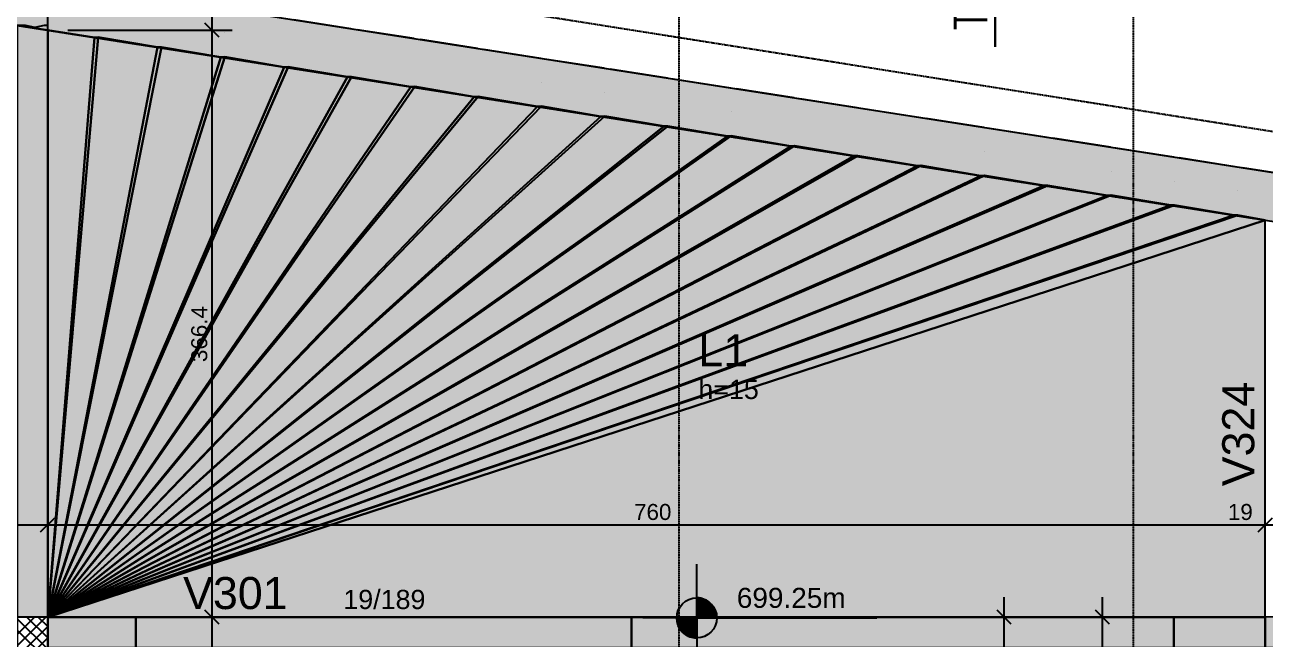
# Model space of a CAD drawing. Extents: x 37185 to 43130, y -8135 to -3930.
# Drawn here: x 37863 to 38637, y -4742 to -4359 of the extents above; entities that cross this region are included whole.
import ezdxf

# ---------------------------------------------------------------- set-up
doc = ezdxf.new("R2010")
doc.units = 0
doc.header["$MEASUREMENT"] = 0
doc.linetypes.add('ESTILO_TQS_0001', pattern=[1, 0.7, -0.3])
doc.linetypes.add('ESTILO_TQS_0004', pattern=[1.12, 0.5, -0.2, 0.01, -0.2, 0.01, -0.2])
doc.layers.get('0').update_dxf_attribs({"linetype": 'CONTINUOUS'})
for name, color, linetype in [('221', 11, 'CONTINUOUS'), ('36', 113, 'CONTINUOUS'), ('37', 4, 'CONTINUOUS'), ('40', 240, 'CONTINUOUS'), ('42', 3, 'CONTINUOUS'), ('44', 3, 'CONTINUOUS'), ('45', 2, 'CONTINUOUS'), ('47', 2, 'CONTINUOUS'), ('55', 12, 'CONTINUOUS'), ('57', 252, 'CONTINUOUS'), ('60', 253, 'CONTINUOUS'), ('68', 4, 'CONTINUOUS'), ('70', 160, 'CONTINUOUS'), ('75', 9, 'CONTINUOUS'), ('79', 12, 'CONTINUOUS'), ('82', 252, 'CONTINUOUS')]:
    doc.layers.add(name, color=color, linetype=linetype)
doc.styles.get("Standard").update_dxf_attribs({"font": 'ROMANS.SHX'})
doc.styles.add('TQS_ARIAL', font='arial.ttf')

# ---------------------------------------------------------------- blocks, each defined once
blk = doc.blocks.new('_CORTEA')
for p, q in [((-1.215955, 0), (-1.008539, 0.414832)), ((-1.213134, 0.001738), (-1.008539, 0.41093)), ((-1.054453, 0.319101), (-0.962626, 0.319101)), ((-1.038497, 0.351012), (-0.978581, 0.351012)), ((-1.022543, 0.382922), (-0.994535, 0.382922)), ((-1.008539, 0.414832), (-0.801992, 0.001738)), ((-1.008539, 0.410929), (-0.803943, 0.001739)), ((-1.134225, 0.159551), (-0.882851, 0.159551)), ((-1.11827, 0.191461), (-0.898806, 0.191461)), ((-1.102411, 0.223182), (-0.91476, 0.223369)), ((-1.086361, 0.255281), (-0.930716, 0.255281)), ((-1.070407, 0.287191), (-0.946671, 0.287191)), ((0, 0), (-1.215955, 0)), ((-1.213134, 0.001739), (0, 0.001739)), ((-1.198048, 0.03191), (-0.819029, 0.03191)), ((-1.182092, 0.06382), (-0.834984, 0.06382)), ((-1.166137, 0.09573), (-0.85094, 0.09573)), ((-1.150182, 0.12764), (-0.866895, 0.12764))]:
    blk.add_line(p, q)
at = {"layer": '79'}
blk.add_lwpolyline([(-1.213134, 0.001739), (-1.008539, 0.410929), (-0.803943, 0.001739), (-1.213134, 0.001739)], dxfattribs=at)
blk = doc.blocks.new('CTR_PARC')
at = {"layer": '221', "color": 12, "xscale": -50, "yscale": 50, "rotation": 89.99999999999994}
blk.add_blockref('_CORTEA', (48680.95, -3561.25), dxfattribs=at)
at = {"layer": '221', "color": 12}
blk.add_text('T5', height=20, rotation=90, dxfattribs=at).set_placement((48675.95, -3551.25))

msp = doc.modelspace()

# ---------------------------------------------------------------- linework, layer by layer
at = {"layer": '36', "linetype": 'Continuous'}
for points in [[(37877.51264, -4358.90281), (37875.45184, -4358.90281), (37875.25149, -4359.03666), (37869.47224, -4360.18626), (37863.69299, -4359.03666), (37863.49264, -4358.90281), (37858.51264, -4358.90281), (37858.51264, -4728.13831), (37877.51264, -4728.13831), (37877.51264, -4358.90281)], [(37877.51264, -4728.23831), (37906.61429, -4366.40641), (37877.51264, -4361.86671), (37877.51264, -4728.23831)], [(37877.51264, -4728.23831), (37877.51264, -4361.86671), (37877.51264, -4728.23831)], [(37877.51264, -4728.23831), (37946.13639, -4372.57166), (37908.99289, -4366.25046), (37877.51264, -4728.23831)], [(37877.51264, -4728.23831), (37908.99289, -4366.25046), (37906.61429, -4366.40641), (37877.51264, -4728.23831)], [(37877.51264, -4728.23831), (37985.65849, -4378.73686), (37948.51454, -4372.41801), (37877.51264, -4728.23831)], [(37877.51264, -4728.23831), (37948.51454, -4372.41801), (37946.13639, -4372.57166), (37877.51264, -4728.23831)], [(37877.51264, -4728.23831), (38025.18064, -4384.90211), (37988.03624, -4378.58556), (37877.51264, -4728.23831)], [(37877.51264, -4728.23831), (37988.03624, -4378.58556), (37985.65849, -4378.73686), (37877.51264, -4728.23831)], [(37877.51264, -4728.23831), (38064.70274, -4391.06736), (38027.55789, -4384.75316), (37877.51264, -4728.23831)], [(37877.51264, -4728.23831), (38027.55789, -4384.75316), (38025.18064, -4384.90211), (37877.51264, -4728.23831)], [(37877.51264, -4728.23831), (38104.22489, -4397.23256), (38067.07954, -4390.92071), (37877.51264, -4728.23831)], [(37877.51264, -4728.23831), (38067.07954, -4390.92071), (38064.70274, -4391.06736), (37877.51264, -4728.23831)], [(37877.51264, -4728.23831), (38143.74819, -4403.39801), (38106.60119, -4397.08826), (37877.51264, -4728.23831)], [(37877.51264, -4728.23831), (38106.60119, -4397.08826), (38104.22489, -4397.23256), (37877.51264, -4728.23831)], [(37877.51264, -4728.23831), (38183.27034, -4409.56321), (38146.12384, -4403.25721), (37877.51264, -4728.23831)], [(37877.51264, -4728.23831), (38146.12384, -4403.25721), (38143.74819, -4403.39801), (37877.51264, -4728.23831)], [(37877.51264, -4728.23831), (38222.79244, -4415.72846), (38185.64549, -4409.42476), (37877.51264, -4728.23831)], [(37877.51264, -4728.23831), (38185.64549, -4409.42476), (38183.27034, -4409.56321), (37877.51264, -4728.23831)], [(37877.51264, -4728.23831), (38262.31334, -4421.89351), (38225.16714, -4415.59231), (37877.51264, -4728.23831)], [(37877.51264, -4728.23831), (38225.16714, -4415.59231), (38222.79244, -4415.72846), (37877.51264, -4728.23831)], [(37877.51264, -4728.23831), (38301.83544, -4428.05876), (38264.68779, -4421.75851), (37877.51264, -4728.23831)], [(37877.51264, -4728.23831), (38264.68779, -4421.75851), (38262.31334, -4421.89351), (37877.51264, -4728.23831)], [(37877.51264, -4728.23831), (38341.35879, -4434.22416), (38304.20944, -4427.92606), (37877.51264, -4728.23831)], [(37877.51264, -4728.23831), (38304.20944, -4427.92606), (38301.83544, -4428.05876), (37877.51264, -4728.23831)], [(37877.51264, -4728.23831), (38380.88094, -4440.38941), (38343.73209, -4434.09501), (37877.51264, -4728.23831)], [(37877.51264, -4728.23831), (38343.73209, -4434.09501), (38341.35879, -4434.22416), (37877.51264, -4728.23831)], [(37877.51264, -4728.23831), (38420.40304, -4446.55461), (38383.25374, -4440.26256), (37877.51264, -4728.23831)], [(37877.51264, -4728.23831), (38383.25374, -4440.26256), (38380.88094, -4440.38941), (37877.51264, -4728.23831)], [(37877.51264, -4728.23831), (38459.92394, -4452.71966), (38422.77539, -4446.43011), (37877.51264, -4728.23831)], [(37877.51264, -4728.23831), (38422.77539, -4446.43011), (38420.40304, -4446.55461), (37877.51264, -4728.23831)], [(37877.51264, -4728.23831), (38499.44604, -4458.88491), (38462.29609, -4452.59631), (37877.51264, -4728.23831)], [(37877.51264, -4728.23831), (38462.29609, -4452.59631), (38459.92394, -4452.71966), (37877.51264, -4728.23831)], [(37877.51264, -4728.23831), (38538.96814, -4465.05016), (38501.81774, -4458.76386), (37877.51264, -4728.23831)], [(37877.51264, -4728.23831), (38501.81774, -4458.76386), (38499.44604, -4458.88491), (37877.51264, -4728.23831)], [(37877.51264, -4728.23831), (38578.49029, -4471.21536), (38541.33939, -4464.93141), (37877.51264, -4728.23831)], [(37877.51264, -4728.23831), (38541.33939, -4464.93141), (38538.96814, -4465.05016), (37877.51264, -4728.23831)], [(37877.51264, -4728.23831), (38618.01239, -4477.38061), (38580.86104, -4471.09896), (37877.51264, -4728.23831)], [(37877.51264, -4728.23831), (38580.86104, -4471.09896), (38578.49029, -4471.21536), (37877.51264, -4728.23831)], [(37877.51264, -4728.23831), (38637.51264, -4480.42256), (38620.38269, -4477.26656), (37877.51264, -4728.23831)], [(37877.51264, -4728.23831), (38620.38269, -4477.26656), (38618.01239, -4477.38061), (37877.51264, -4728.23831)], [(37877.51264, -4728.23831), (38637.51264, -4728.23831), (38637.51264, -4480.42256), (37877.51264, -4728.23831)], [(37877.51264, -4728.23831), (37942.01399, -4728.23831), (38242.01229, -4728.23831), (37877.51264, -4728.23831)], [(37877.51264, -4728.23831), (38242.01229, -4728.23831), (38580.51229, -4728.23831), (37877.51264, -4728.23831)], [(37877.51264, -4728.23831), (38580.51229, -4728.23831), (38637.51264, -4728.23831), (37877.51264, -4728.23831)]]:
    msp.add_lwpolyline(points, dxfattribs=at)
for points in [[(37877.51264, -4728.13831), (37863.49264, -4358.90281), (37858.51264, -4358.90281)], [(37877.51264, -4728.13831), (37858.51264, -4358.90281), (37858.51264, -4728.13831)], [(37877.51264, -4728.13831), (37863.69299, -4359.03666), (37863.49264, -4358.90281)], [(37877.51264, -4728.13831), (37875.45184, -4358.90281), (37875.25149, -4359.03666)], [(37877.51264, -4728.13831), (37877.51264, -4358.90281), (37875.45184, -4358.90281)], [(37877.51264, -4728.13831), (37869.47224, -4360.18626), (37863.69299, -4359.03666)], [(37877.51264, -4728.13831), (37875.25149, -4359.03666), (37869.47224, -4360.18626)], [(37877.51264, -4728.23831), (37906.61429, -4366.40641), (37877.51264, -4361.86671)], [(37877.51264, -4728.23831), (37877.51264, -4361.86671), (37877.51264, -4728.23831)], [(37877.51264, -4728.23831), (37946.13639, -4372.57166), (37908.99289, -4366.25046)], [(37877.51264, -4728.23831), (37908.99289, -4366.25046), (37877.51264, -4728.23831)], [(37877.51264, -4728.23831), (37908.99289, -4366.25046), (37906.61429, -4366.40641)], [(37877.51264, -4728.23831), (37906.61429, -4366.40641), (37877.51264, -4728.23831)], [(37877.51264, -4728.23831), (37985.65849, -4378.73686), (37948.51454, -4372.41801)], [(37877.51264, -4728.23831), (37948.51454, -4372.41801), (37877.51264, -4728.23831)], [(37877.51264, -4728.23831), (37948.51454, -4372.41801), (37946.13639, -4372.57166)], [(37877.51264, -4728.23831), (37946.13639, -4372.57166), (37877.51264, -4728.23831)], [(37877.51264, -4728.23831), (38025.18064, -4384.90211), (37988.03624, -4378.58556)], [(37877.51264, -4728.23831), (37988.03624, -4378.58556), (37877.51264, -4728.23831)], [(37877.51264, -4728.23831), (37988.03624, -4378.58556), (37985.65849, -4378.73686)], [(37877.51264, -4728.23831), (37985.65849, -4378.73686), (37877.51264, -4728.23831)], [(37877.51264, -4728.23831), (38064.70274, -4391.06736), (38027.55789, -4384.75316)], [(37877.51264, -4728.23831), (38027.55789, -4384.75316), (37877.51264, -4728.23831)], [(37877.51264, -4728.23831), (38027.55789, -4384.75316), (38025.18064, -4384.90211)], [(37877.51264, -4728.23831), (38025.18064, -4384.90211), (37877.51264, -4728.23831)], [(37877.51264, -4728.23831), (38104.22489, -4397.23256), (38067.07954, -4390.92071)], [(37877.51264, -4728.23831), (38067.07954, -4390.92071), (37877.51264, -4728.23831)], [(37877.51264, -4728.23831), (38067.07954, -4390.92071), (38064.70274, -4391.06736)], [(37877.51264, -4728.23831), (38064.70274, -4391.06736), (37877.51264, -4728.23831)], [(37877.51264, -4728.23831), (38143.74819, -4403.39801), (38106.60119, -4397.08826)], [(37877.51264, -4728.23831), (38106.60119, -4397.08826), (37877.51264, -4728.23831)], [(37877.51264, -4728.23831), (38106.60119, -4397.08826), (38104.22489, -4397.23256)], [(37877.51264, -4728.23831), (38104.22489, -4397.23256), (37877.51264, -4728.23831)], [(37877.51264, -4728.23831), (38183.27034, -4409.56321), (38146.12384, -4403.25721)], [(37877.51264, -4728.23831), (38146.12384, -4403.25721), (37877.51264, -4728.23831)], [(37877.51264, -4728.23831), (38146.12384, -4403.25721), (38143.74819, -4403.39801)], [(37877.51264, -4728.23831), (38143.74819, -4403.39801), (37877.51264, -4728.23831)], [(37877.51264, -4728.23831), (38222.79244, -4415.72846), (38185.64549, -4409.42476)], [(37877.51264, -4728.23831), (38185.64549, -4409.42476), (37877.51264, -4728.23831)], [(37877.51264, -4728.23831), (38185.64549, -4409.42476), (38183.27034, -4409.56321)], [(37877.51264, -4728.23831), (38183.27034, -4409.56321), (37877.51264, -4728.23831)], [(37877.51264, -4728.23831), (38262.31334, -4421.89351), (38225.16714, -4415.59231)], [(37877.51264, -4728.23831), (38225.16714, -4415.59231), (37877.51264, -4728.23831)], [(37877.51264, -4728.23831), (38225.16714, -4415.59231), (38222.79244, -4415.72846)], [(37877.51264, -4728.23831), (38222.79244, -4415.72846), (37877.51264, -4728.23831)], [(37877.51264, -4728.23831), (38301.83544, -4428.05876), (38264.68779, -4421.75851)], [(37877.51264, -4728.23831), (38264.68779, -4421.75851), (37877.51264, -4728.23831)], [(37877.51264, -4728.23831), (38264.68779, -4421.75851), (38262.31334, -4421.89351)], [(37877.51264, -4728.23831), (38262.31334, -4421.89351), (37877.51264, -4728.23831)], [(37877.51264, -4728.23831), (38341.35879, -4434.22416), (38304.20944, -4427.92606)], [(37877.51264, -4728.23831), (38304.20944, -4427.92606), (37877.51264, -4728.23831)], [(37877.51264, -4728.23831), (38304.20944, -4427.92606), (38301.83544, -4428.05876)], [(37877.51264, -4728.23831), (38301.83544, -4428.05876), (37877.51264, -4728.23831)], [(37877.51264, -4728.23831), (38380.88094, -4440.38941), (38343.73209, -4434.09501)], [(37877.51264, -4728.23831), (38343.73209, -4434.09501), (37877.51264, -4728.23831)], [(37877.51264, -4728.23831), (38343.73209, -4434.09501), (38341.35879, -4434.22416)], [(37877.51264, -4728.23831), (38341.35879, -4434.22416), (37877.51264, -4728.23831)], [(37877.51264, -4728.23831), (38420.40304, -4446.55461), (38383.25374, -4440.26256)], [(37877.51264, -4728.23831), (38383.25374, -4440.26256), (37877.51264, -4728.23831)], [(37877.51264, -4728.23831), (38383.25374, -4440.26256), (38380.88094, -4440.38941)], [(37877.51264, -4728.23831), (38380.88094, -4440.38941), (37877.51264, -4728.23831)], [(37877.51264, -4728.23831), (38459.92394, -4452.71966), (38422.77539, -4446.43011)], [(37877.51264, -4728.23831), (38422.77539, -4446.43011), (37877.51264, -4728.23831)], [(37877.51264, -4728.23831), (38422.77539, -4446.43011), (38420.40304, -4446.55461)], [(37877.51264, -4728.23831), (38420.40304, -4446.55461), (37877.51264, -4728.23831)], [(37877.51264, -4728.23831), (38499.44604, -4458.88491), (38462.29609, -4452.59631)], [(37877.51264, -4728.23831), (38462.29609, -4452.59631), (37877.51264, -4728.23831)], [(37877.51264, -4728.23831), (38462.29609, -4452.59631), (38459.92394, -4452.71966)], [(37877.51264, -4728.23831), (38459.92394, -4452.71966), (37877.51264, -4728.23831)], [(37877.51264, -4728.23831), (38538.96814, -4465.05016), (38501.81774, -4458.76386)], [(37877.51264, -4728.23831), (38501.81774, -4458.76386), (37877.51264, -4728.23831)], [(37877.51264, -4728.23831), (38501.81774, -4458.76386), (38499.44604, -4458.88491)], [(37877.51264, -4728.23831), (38499.44604, -4458.88491), (37877.51264, -4728.23831)], [(37877.51264, -4728.23831), (38578.49029, -4471.21536), (38541.33939, -4464.93141)], [(37877.51264, -4728.23831), (38541.33939, -4464.93141), (37877.51264, -4728.23831)], [(37877.51264, -4728.23831), (38541.33939, -4464.93141), (38538.96814, -4465.05016)], [(37877.51264, -4728.23831), (38538.96814, -4465.05016), (37877.51264, -4728.23831)], [(37877.51264, -4728.23831), (38618.01239, -4477.38061), (38580.86104, -4471.09896)], [(37877.51264, -4728.23831), (38580.86104, -4471.09896), (37877.51264, -4728.23831)], [(37877.51264, -4728.23831), (38580.86104, -4471.09896), (38578.49029, -4471.21536)], [(37877.51264, -4728.23831), (38578.49029, -4471.21536), (37877.51264, -4728.23831)], [(37877.51264, -4728.23831), (38637.51264, -4480.42256), (38620.38269, -4477.26656)], [(37877.51264, -4728.23831), (38620.38269, -4477.26656), (37877.51264, -4728.23831)], [(37877.51264, -4728.23831), (38620.38269, -4477.26656), (38618.01239, -4477.38061)], [(37877.51264, -4728.23831), (38618.01239, -4477.38061), (37877.51264, -4728.23831)], [(37877.51264, -4728.23831), (38637.51264, -4728.23831), (38637.51264, -4480.42256)], [(37877.51264, -4728.23831), (38637.51264, -4480.42256), (37877.51264, -4728.23831)], [(37877.51264, -4728.23831), (38580.51229, -4728.23831), (38637.51264, -4728.23831)], [(37877.51264, -4728.23831), (38637.51264, -4728.23831), (37877.51264, -4728.23831)]]:
    msp.add_solid(points, dxfattribs=at)
at = {"layer": '37', "linetype": 'Continuous'}
for points in [[(39729.25559, -4620.36566), (37544.01264, -4279.47971)], [(37877.51264, -4361.86671), (37858.51264, -4358.90281)], [(38066.64399, -4361.00736), (38031.21549, -4355.48071)], [(37877.51264, -4728.23831), (37877.51264, -4361.86671)], [(38106.17239, -4367.17356), (38070.68124, -4361.63711)], [(38145.70524, -4373.34046), (38110.14704, -4367.79356)], [(38185.23369, -4379.50666), (38149.58519, -4373.94571)], [(38224.76209, -4385.67291), (38189.05094, -4380.10216)], [(38264.28604, -4391.83841), (38228.51674, -4386.25861)], [(38303.81444, -4398.00461), (38268.01014, -4392.41936)], [(38343.34734, -4404.17156), (38307.47594, -4398.57581)], [(38382.87574, -4410.33776), (38346.91409, -4404.72796)], [(38422.40414, -4416.50396), (38386.37984, -4410.88436)], [(38461.92809, -4422.66951), (38425.84564, -4417.04081)], [(38501.45649, -4428.83571), (38465.33904, -4423.20156)], [(38540.98494, -4435.00191), (38504.80484, -4429.35801)], [(38580.51334, -4441.16816), (38544.27059, -4435.51446)], [(38620.04174, -4447.33436), (38583.73639, -4441.67091)], [(38659.57459, -4453.50126), (38623.20214, -4447.82736)], [(38618.01239, -4477.38061), (38618.10099, -4476.81266)], [(38618.10099, -4476.81266), (38618.01239, -4477.38061)], [(37932.51399, -4728.23831), (37932.51399, -5033.23831)]]:
    msp.add_lwpolyline(points, dxfattribs=at)
at = {"layer": '40', "linetype": 'Continuous'}
for p, q in [((37858.51264, -4746.11141), (37876.38574, -4728.23831)), ((37858.51264, -4739.04031), (37869.31469, -4728.23831)), ((37858.51264, -4729.33156), (37877.51264, -4748.33156)), ((37864.49049, -4728.23831), (37877.51264, -4741.26046)), ((37871.56159, -4728.23831), (37877.51264, -4734.18941)), ((37858.51264, -4753.18246), (37877.51264, -4734.18246)), ((37858.51264, -4736.40261), (37877.51264, -4755.40261)), ((37858.51264, -4760.25356), (37877.51264, -4741.25356))]:
    msp.add_line(p, q, dxfattribs=at)
msp.add_lwpolyline([(37858.51264, -4823.23831), (37877.51264, -4823.23831), (37877.51264, -4728.23831), (37858.51264, -4728.23831), (37858.51264, -4823.23831)], dxfattribs=at)
at = {"layer": '55', "linetype": 'Continuous'}
for p, q in [((38282.64344, -4728.73831), (38282.64344, -4695.17976)), ((38282.64344, -4716.23831), (38282.64344, -4741.23831)), ((38282.64344, -4716.84566), (38286.47614, -4716.84566)), ((38282.64344, -4717.63851), (38288.37769, -4717.63851)), ((38282.64344, -4718.43136), (38289.70859, -4718.43136)), ((38282.64344, -4719.22421), (38290.75099, -4719.22421)), ((38282.64344, -4720.01701), (38291.59224, -4720.01701)), ((38282.64344, -4720.80986), (38292.29844, -4720.80986)), ((38282.64344, -4721.60271), (38292.90664, -4721.60271)), ((38282.64344, -4722.39556), (38293.41469, -4722.39556)), ((38282.64344, -4728.73831), (38249.08489, -4728.73831)), ((38282.64339, -4729.53111), (38270.14339, -4729.53111)), ((38270.14344, -4728.73831), (38295.14344, -4728.73831)), ((38282.64339, -4730.32396), (38270.24439, -4730.32396)), ((38282.64344, -4723.18841), (38293.84384, -4723.18841)), ((38282.64344, -4723.98126), (38294.20289, -4723.98126)), ((38282.64344, -4724.77411), (38294.49819, -4724.77411)), ((38282.64344, -4725.56691), (38294.73444, -4725.56691)), ((38282.64344, -4726.35976), (38294.91504, -4726.35976)), ((38282.64344, -4727.15261), (38295.04244, -4727.15261)), ((38282.64344, -4727.94546), (38295.11764, -4727.94546)), ((38282.64344, -4728.73831), (38395.14344, -4728.73831)), ((38282.64344, -4728.73831), (38282.64344, -4762.29691)), ((38282.64339, -4731.11681), (38270.37174, -4731.11681)), ((38282.64339, -4731.90966), (38270.55239, -4731.90966)), ((38282.64339, -4732.70246), (38270.78864, -4732.70246)), ((38282.64339, -4733.49536), (38271.08394, -4733.49536)), ((38282.64339, -4734.28816), (38271.44304, -4734.28816)), ((38282.64339, -4735.08101), (38271.87219, -4735.08101)), ((38282.64339, -4735.87386), (38272.38019, -4735.87386)), ((38282.64339, -4736.66671), (38272.97959, -4736.66671)), ((38282.64339, -4737.45951), (38273.68854, -4737.45951)), ((38282.64339, -4738.25241), (38274.53589, -4738.25241)), ((38282.64339, -4739.04521), (38275.57114, -4739.04521)), ((38282.64339, -4739.83806), (38276.89494, -4739.83806)), ((38282.64339, -4740.63091), (38278.79434, -4740.63091))]:
    msp.add_line(p, q, dxfattribs=at)
msp.add_circle((38282.64344, -4728.73831), 12.5, dxfattribs=at)
at = {"layer": '57', "linetype": 'Continuous'}
for points in [[(37932.51399, -4747.23831), (38242.01229, -4747.23831), (38242.01229, -4728.23831), (37932.51399, -4728.23831), (37932.51399, -4747.23831)], [(38242.01229, -4747.23831), (38580.51229, -4747.23831), (38580.51229, -4728.23831), (38242.01229, -4728.23831), (38242.01229, -4747.23831)], [(38580.51229, -4747.23831), (38637.41264, -4747.23831), (38637.41264, -4728.23831), (38580.51229, -4728.23831), (38580.51229, -4747.23831)], [(38637.41264, -4728.23831), (38637.51264, -4747.23831), (39416.41264, -4747.23831), (39416.41264, -4728.23831), (38637.51264, -4728.13831)]]:
    msp.add_lwpolyline(points, dxfattribs=at)
for points in [[(37932.51399, -4747.23831), (38242.01229, -4747.23831), (38242.01229, -4728.23831)], [(37932.51399, -4747.23831), (38242.01229, -4728.23831), (37932.51399, -4728.23831)], [(37932.51399, -4747.23831), (37932.51399, -4728.23831), (37932.51399, -4747.23831)], [(38242.01229, -4747.23831), (38580.51229, -4747.23831), (38580.51229, -4728.23831)], [(38242.01229, -4747.23831), (38580.51229, -4728.23831), (38242.01229, -4728.23831)], [(38242.01229, -4747.23831), (38242.01229, -4728.23831), (38242.01229, -4747.23831)], [(38580.51229, -4747.23831), (38637.41264, -4747.23831), (38637.41264, -4728.23831)], [(38580.51229, -4747.23831), (38637.41264, -4728.23831), (38580.51229, -4728.23831)], [(38580.51229, -4747.23831), (38580.51229, -4728.23831), (38580.51229, -4747.23831)], [(38637.41264, -4728.23831), (38637.51264, -4747.23831), (39416.41264, -4747.23831)], [(38637.41264, -4728.23831), (39416.41264, -4747.23831), (39416.41264, -4728.23831)], [(38637.41264, -4728.23831), (39416.41264, -4728.23831), (38637.41264, -4728.23831)]]:
    msp.add_solid(points, dxfattribs=at)
at = {"layer": '60', "linetype": 'Continuous'}
for points in [[(37544.01264, -4279.47971), (37574.01264, -4314.52236), (40226.51264, -4728.29781), (40226.51264, -4697.93501), (37544.01264, -4279.47971)], [(37932.51399, -4747.23831), (37932.51399, -4728.23831), (37877.61264, -4728.23831), (37877.61264, -4747.23831), (37932.51399, -4747.23831)]]:
    msp.add_lwpolyline(points, dxfattribs=at)
for points in [[(37544.01264, -4279.47971), (37574.01264, -4314.52236), (40226.51264, -4728.29781)], [(37544.01264, -4279.47971), (40226.51264, -4728.29781), (40226.51264, -4697.93501)], [(37544.01264, -4279.47971), (40226.51264, -4697.93501), (37544.01264, -4279.47971)], [(37932.51399, -4747.23831), (37932.51399, -4728.23831), (37877.61264, -4728.23831)], [(37932.51399, -4747.23831), (37877.61264, -4728.23831), (37877.61264, -4747.23831)]]:
    msp.add_solid(points, dxfattribs=at)
at = {"layer": '68', "color": 12, "linetype": 'ESTILO_TQS_0001'}
msp.add_lwpolyline([(37530.05069, -4249.00666), (40530.67009, -4723.98931), (40512.14434, -7971.93931), (37508.76839, -7984.70311), (37530.05069, -4249.00666)], dxfattribs=at)
at = {"layer": '68', "linetype": 'ESTILO_TQS_0001'}
for points in [[(37877.51264, -4361.86671), (37906.61429, -4366.40641)], [(37906.61429, -4366.40641), (37946.13639, -4372.57166)], [(37946.13639, -4372.57166), (37985.65849, -4378.73686)], [(37985.65849, -4378.73686), (38025.18064, -4384.90211)], [(38025.18064, -4384.90211), (38064.70274, -4391.06736)], [(38064.70274, -4391.06736), (38104.22489, -4397.23256)], [(38104.22489, -4397.23256), (38143.74819, -4403.39801)], [(38143.74819, -4403.39801), (38183.27034, -4409.56321)], [(38183.27034, -4409.56321), (38222.79244, -4415.72846)], [(38222.79244, -4415.72846), (38262.31334, -4421.89351)], [(38262.31334, -4421.89351), (38301.83544, -4428.05876)], [(38301.83544, -4428.05876), (38341.35879, -4434.22416)], [(38341.35879, -4434.22416), (38380.88094, -4440.38941)], [(38380.88094, -4440.38941), (38420.40304, -4446.55461)], [(38420.40304, -4446.55461), (38459.92394, -4452.71966)], [(38459.92394, -4452.71966), (38499.44604, -4458.88491)], [(38499.44604, -4458.88491), (38538.96814, -4465.05016)], [(38538.96814, -4465.05016), (38578.49029, -4471.21536)], [(38578.49029, -4471.21536), (38618.01239, -4477.38061)], [(38618.01239, -4477.38061), (38637.51264, -4480.42256)], [(37942.01399, -4728.23831), (37877.51264, -4728.23831)], [(38242.01229, -4728.23831), (37942.01399, -4728.23831)], [(38580.51229, -4728.23831), (38242.01229, -4728.23831)], [(38637.51264, -4728.23831), (38580.51229, -4728.23831)]]:
    msp.add_lwpolyline(points, dxfattribs=at)
at = {"layer": '70', "linetype": 'ESTILO_TQS_0004'}
for p, q in [((38271.51264, -4162.63791), (38271.51264, -8062.34486)), ((38555.01264, -4162.63791), (38555.01264, -8062.34486))]:
    msp.add_line(p, q, dxfattribs=at)
at = {"layer": '75', "linetype": 'Continuous'}
for p, q in [((37877.51264, -4386.63776), (37877.51264, -4225.11796)), ((37877.51264, -4386.63776), (37877.51264, -4225.11796)), ((37980.08864, -4740.73831), (37980.08864, -4349.36671)), ((37984.50804, -4366.28611), (37975.66924, -4357.44731)), ((37877.51264, -4361.86671), (37877.51264, -4361.86671)), ((37890.01264, -4361.86671), (37992.58864, -4361.86671)), ((37877.51264, -4399.13776), (37877.51264, -4399.13776)), ((37877.51264, -4399.13776), (37877.51264, -4399.13776)), ((37873.09324, -4675.04646), (37881.93209, -4666.20761)), ((37873.09324, -4675.04646), (37881.93209, -4666.20761)), ((38633.09324, -4675.04646), (38641.93209, -4666.20761)), ((38633.09324, -4675.04646), (38641.93209, -4666.20761)), ((37561.51264, -4670.62706), (37871.01264, -4670.62706)), ((37846.01264, -4670.62706), (37890.01264, -4670.62706)), ((37865.01264, -4670.62706), (38650.01264, -4670.62706)), ((37877.51264, -4670.62706), (37877.51264, -4670.62706)), ((37877.51264, -4670.62706), (37877.51264, -4670.62706)), ((38625.01264, -4670.62706), (38669.01264, -4670.62706)), ((37980.08864, -4759.73831), (37980.08864, -4715.73831)), ((38474.51139, -4759.73831), (38474.51139, -4715.73831)), ((38535.92744, -4759.73831), (38535.92744, -4715.73831)), ((37909.76334, -4728.23831), (37909.76334, -4728.23831)), ((37922.26334, -4728.23831), (37992.58864, -4728.23831)), ((37984.50804, -4732.65776), (37975.66924, -4723.81891)), ((37984.50804, -4732.65776), (37975.66924, -4723.81891)), ((37980.08864, -4728.23831), (37980.08864, -4728.23831)), ((38478.93084, -4732.65776), (38470.09199, -4723.81891)), ((38474.51139, -4728.23831), (38474.51139, -4728.23831)), ((38540.34689, -4732.65776), (38531.50804, -4723.81891)), ((38535.92744, -4728.23831), (38535.92744, -4728.23831)), ((37980.08864, -5026.73831), (37980.08864, -4734.73831)), ((38474.51139, -5026.73831), (38474.51139, -4734.73831)), ((38535.92744, -4905.55316), (38535.92744, -4734.73831))]:
    msp.add_line(p, q, dxfattribs=at)
at = {"layer": '79', "linetype": 'Continuous'}
for points in [[(38282.64344, -4716.23831), (38282.64344, -4728.73831), (38295.14344, -4728.73831), (38295.13514, -4728.28286), (38295.08139, -4727.49451), (38294.97694, -4726.70486), (38294.81324, -4725.88411), (38294.61659, -4725.14756), (38294.33829, -4724.32471), (38294.00279, -4723.52146), (38293.62384, -4722.76496), (38293.14969, -4721.96566), (38292.57244, -4721.14461), (38291.87244, -4720.30766), (38291.28044, -4719.70216), (38290.48884, -4719.00691), (38289.94744, -4718.59431), (38289.36239, -4718.19766), (38288.65599, -4717.77931), (38287.95064, -4717.42091), (38286.86909, -4716.97421), (38285.87949, -4716.66446), (38285.08814, -4716.47971), (38284.12294, -4716.32621), (38283.34314, -4716.25791), (38282.64344, -4716.23831)], [(38282.64344, -4741.23831), (38282.64344, -4728.73831), (38270.14344, -4728.73831), (38270.15174, -4729.19381), (38270.20549, -4729.98216), (38270.30994, -4730.77176), (38270.47369, -4731.59256), (38270.67029, -4732.32911), (38270.94859, -4733.15196), (38271.28414, -4733.95521), (38271.66304, -4734.71166), (38272.13719, -4735.51101), (38272.71444, -4736.33206), (38273.41444, -4737.16896), (38274.00644, -4737.77446), (38274.79809, -4738.46971), (38275.33944, -4738.88236), (38275.92449, -4739.27901), (38276.63094, -4739.69731), (38277.33624, -4740.05571), (38278.41779, -4740.50241), (38279.40739, -4740.81216), (38280.19879, -4740.99696), (38281.16394, -4741.15046), (38281.94379, -4741.21871), (38282.64344, -4741.23831)]]:
    msp.add_lwpolyline(points, dxfattribs=at)
at = {"layer": '82', "linetype": 'Continuous'}
for p, q in [((37988.03624, -4363.58556), (37988.03624, -4363.58556)), ((38185.64549, -4394.42476), (38185.64549, -4394.42476)), ((38225.16714, -4400.59231), (38225.16714, -4400.59231)), ((38304.20944, -4412.92606), (38304.20944, -4412.92606)), ((38462.29609, -4437.59631), (38462.29609, -4437.59631)), ((38541.33939, -4449.93141), (38541.33939, -4449.93141)), ((38580.86104, -4456.09896), (38580.86104, -4456.09896)), ((38620.38269, -4462.26656), (38620.38269, -4462.26656))]:
    msp.add_line(p, q, dxfattribs=at)

# ---------------------------------------------------------------- block references
at = {"layer": '55', "linetype": 'Continuous'}
msp.add_blockref('CTR_PARC', (-10212.02599, -810.96199), dxfattribs=at)

# ---------------------------------------------------------------- texts
at = {"layer": '42', "linetype": 'Continuous', "style": 'TQS_ARIAL'}
msp.add_text('V324', height=20, rotation=90, dxfattribs=at).set_placement((38630.63369, -4646.59646))
msp.add_text('V301', height=20, dxfattribs=at).set_placement((37962.01399, -4723.23831))
at = {"layer": '44', "linetype": 'Continuous', "style": 'TQS_ARIAL'}
msp.add_text('L1', height=20, dxfattribs=at).set_placement((38283.61539, -4571.71726))
at = {"layer": '45', "linetype": 'Continuous', "style": 'TQS_ARIAL'}
msp.add_text('19/189', height=12, dxfattribs=at).set_placement((38062.01399, -4723.23831))
at = {"layer": '47', "linetype": 'Continuous', "style": 'TQS_ARIAL'}
msp.add_text('h=15', height=12, dxfattribs=at).set_placement((38283.61539, -4592.11726))
at = {"layer": '55', "linetype": 'Continuous', "style": 'TQS_ARIAL'}
msp.add_text('699.25m', height=12.5, dxfattribs=at).set_placement((38307.64344, -4722.48831))
at = {"layer": '75', "linetype": 'Continuous', "style": 'TQS_ARIAL'}
msp.add_text('366.4', height=10, rotation=90, dxfattribs=at).set_placement((37977.08864, -4569.05251))
for s, p in [('760', (38243.51264, -4667.62706)), ('19', (38614.17934, -4667.62706))]:
    msp.add_text(s, height=10, dxfattribs=at).set_placement(p)

doc.saveas('drawing.dxf')
